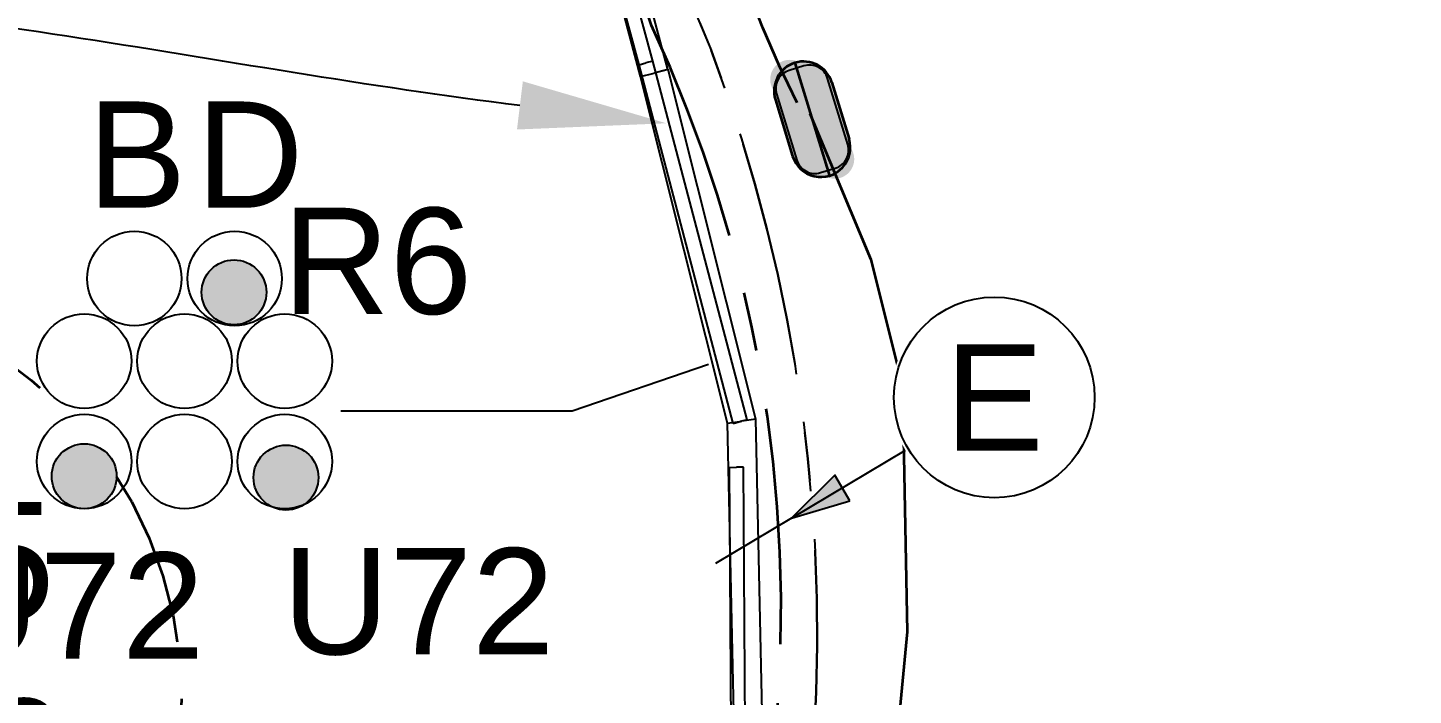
# Model space of a CAD drawing. Header units: metres. Extents: x 307635 to 308805, y 6256169 to 6257356.
# Drawn here: x 308113.19 to 308136.67, y 6256835.21 to 6256846.52 of the extents above; entities that cross this region are included whole.
import ezdxf
from ezdxf import colors
from ezdxf.entities.mleader import LeaderData, LeaderLine
from ezdxf.enums import TextEntityAlignment as Align
from ezdxf.math import Vec2, Vec3

# ---------------------------------------------------------------- set-up
doc = ezdxf.new("R2010")
doc.units = ezdxf.units.M
for name, pattern in [('Cable Exist UG', [7, 4, -1, 1, -1]), ('Dash', [5, 3, -2]), ('IE Trench LV', [6, 4, -2])]:
    doc.linetypes.add(name, pattern=pattern)
doc.layers.get('0').update_dxf_attribs({"color": 6})
doc.layers.get('Defpoints').update_dxf_attribs({"color": 250})
for name, color, linetype, lineweight in [('_User_HV_Exist', 1, 'Continuous', 35), ('_User_LV_Exist', 5, 'Continuous', 35), ('Mains_LV_SL_EXT', 135, 'Continuous', 25)]:
    doc.layers.add(name, color=color, linetype=linetype, lineweight=lineweight)
for name, color, linetype in [('Duct_SP_EXT', 30, 'Continuous'), ('Equip_SP_HV_NEW', 2, 'Continuous'), ('Notes_SP_NEW', 51, 'Continuous'), ('UG_Details_SP_MISC', 7, 'Continuous')]:
    doc.layers.add(name, color=color, linetype=linetype)
doc.styles.get("Standard").update_dxf_attribs({"font": 'arial.ttf'})
doc.linetypes.add('Cable New UG', pattern='A,5.5,-0.01,["X",Standard,S=1.8,R=0,X=0,Y=-0.94],-1.7', length=7.21)

# ---------------------------------------------------------------- blocks, each defined once
blk = doc.blocks.new('DUCT_EXT')
blk.add_circle((0, 0.8), 0.8)
at = {"flags": 1}
blk.add_attdef('Z', (0, 0), '', height=0.2, dxfattribs=at)
at = {"flags": 9}
for tag, p in [('DUCT_CODE', (0, 0)), ('XSECT_TYPE', (0, -0.2)), ('FB_REFERENCE', (0, -0.4)), ('STATE', (0, -0.6)), ('NOTES', (0, -0.8))]:
    blk.add_attdef(tag, text='', height=0.2, dxfattribs=at).set_placement(p, align=Align.MIDDLE_LEFT)
blk = doc.blocks.new('CABLE_LARGE_EXT')
h = blk.add_hatch(color=256)
edge = h.paths.add_edge_path()
edge.add_arc((0, 0.55), 0.55, 0, 360)
blk.add_circle((0, 0.55), 0.55)
at = {"flags": 1}
blk.add_attdef('Z', (0, 0), '', height=0.2, dxfattribs=at)
at = {"flags": 9}
for tag, p in [('COND_CODE', (0, 0)), ('FB_REFERENCE', (0, -0.2)), ('STATE', (0, -0.4)), ('XSECT_SIZE', (0, -0.6)), ('NOTES', (0, -0.8))]:
    blk.add_attdef(tag, text='', height=0.2, dxfattribs=at).set_placement(p, align=Align.MIDDLE_LEFT)
blk = doc.blocks.new('HV_STJ_NEW')
blk.add_hatch(color=256).paths.add_polyline_path([(0.586, -0.451, 0.414214), (0.906, -0.131, 1.036514), (0.586, 0.451), (-0.586, 0.451, 0.414214), (-0.906, 0.131, 1.036514), (-0.586, -0.451)])
blk.add_lwpolyline([(-0.906, 0.131), (-0.906, -0.131, 0.414214), (-0.586, -0.451), (0.586, -0.451, 0.414214), (0.906, -0.131), (0.906, 0.131, 0.414214), (0.586, 0.451), (-0.586, 0.451, 0.414214)], format="xyb", close=True)
for tag, flags, p in [('ORIENTATION', 9, (1.5, 0)), ('USAGE', 9, (1.5, -0.2)), ('LEGEND', 9, (1.5, -0.4)), ('OWNED_BY', 9, (1.5, -0.8)), ('NOTES', 9, (1.5, -0.6)), ('OPERATED_BY', 9, (1.5, -1)), ('MAINTAINED_BY', 9, (1.5, -1.2)), ('TYPE', 9, (1.5, -1.4)), ('OPERATING_VOLTAGE', 9, (1.5, -1.6)), ('CONSTRUCTED_VOLTAGE', 9, (1.5, -1.8)), ('Z', 1, (1.5, -2.2)), ('NUMBER_OF_PHASES', 9, (1.5, -2))]:
    blk.add_attdef(tag, text='', height=0.2, dxfattribs=dict(flags=flags)).set_placement(p, align=Align.MIDDLE_LEFT)
blk = doc.blocks.new('*U257')
at = {"layer": '_User_HV_Exist'}
h = blk.add_hatch(color=256, dxfattribs=at)
h.dxf.hatch_style = 1
h.paths.add_polyline_path([(-0.013, 0.707), (-0.707, -0.013, 1), (0.014, -0.707), (0.707, 0.013, 1)])
for p, q in [((-0.707, -0.013), (-0.013, 0.707)), ((0.014, -0.707), (0.707, 0.013))]:
    blk.add_line(p, q, dxfattribs=at)
at = {"layer": '_User_HV_Exist', "flags": 128}
blk.add_lwpolyline([(-0.693, -0.72), (0.694, 0.72)], dxfattribs=at)
at = {"layer": '_User_HV_Exist'}
blk.add_circle((0, 0), 0.0001, dxfattribs=at)
for centre, start, end in [((0.347, 0.36), 316.0908, 136.0908), ((-0.347, -0.36), 46.0794, 46.1023), ((0.347, 0.36), 226.0794, 226.1023), ((-0.347, -0.36), 136.0908, 316.0908)]:
    blk.add_arc(centre, 0.5, start, end, dxfattribs=at)
at = {"layer": 'Equip_SP_HV_NEW', "rotation": 46.0908369345251}
blk.add_blockref('HV_STJ_NEW', (0, 0), dxfattribs=at)
blk = doc.blocks.new('*U285')
h = blk.add_hatch(color=256)
h.dxf.hatch_style = 1
h.paths.add_polyline_path([(-2.45, -1.75), (-2.705, -1.32), (-3.437, -2.047)])
at = {"flags": 128}
blk.add_lwpolyline([(-2.45, -1.75), (-2.705, -1.32), (-3.437, -2.047), (-2.45, -1.75)], dxfattribs=at)
at = {"layer": 'Defpoints'}
blk.add_line((-3.437, -2.047), (-4.726, -2.814), dxfattribs=at)
blk.add_wipeout([(0, 1.75), (-0.021, 1.75), (-0.043, 1.749), (-0.064, 1.749), (-0.086, 1.748), (-0.107, 1.747), (-0.129, 1.745), (-0.15, 1.744), (-0.172, 1.742), (-0.193, 1.739), (-0.214, 1.737), (-0.236, 1.734), (-0.257, 1.731), (-0.278, 1.728), (-0.299, 1.724), (-0.32, 1.72), (-0.341, 1.716), (-0.362, 1.712), (-0.383, 1.707), (-0.404, 1.703), (-0.425, 1.698), (-0.446, 1.692), (-0.467, 1.687), (-0.487, 1.681), (-0.508, 1.675), (-0.529, 1.668), (-0.549, 1.662), (-0.569, 1.655), (-0.59, 1.648), (-0.61, 1.64), (-0.63, 1.633), (-0.65, 1.625), (-0.67, 1.617), (-0.689, 1.608), (-0.709, 1.6), (-0.729, 1.591), (-0.748, 1.582), (-0.768, 1.573), (-0.787, 1.563), (-0.806, 1.553), (-0.825, 1.543), (-0.844, 1.533), (-0.863, 1.523), (-0.881, 1.512), (-0.9, 1.501), (-0.918, 1.49), (-0.936, 1.478), (-0.954, 1.467), (-0.972, 1.455), (-0.99, 1.443), (-1.008, 1.431), (-1.025, 1.418), (-1.042, 1.406), (-1.06, 1.393), (-1.077, 1.38), (-1.094, 1.366), (-1.11, 1.353), (-1.127, 1.339), (-1.143, 1.325), (-1.159, 1.311), (-1.175, 1.297), (-1.191, 1.282), (-1.207, 1.267), (-1.222, 1.253), (-1.237, 1.237), (-1.253, 1.222), (-1.267, 1.207), (-1.282, 1.191), (-1.297, 1.175), (-1.311, 1.159), (-1.325, 1.143), (-1.339, 1.127), (-1.353, 1.11), (-1.366, 1.094), (-1.38, 1.077), (-1.393, 1.06), (-1.406, 1.042), (-1.418, 1.025), (-1.431, 1.008), (-1.443, 0.99), (-1.455, 0.972), (-1.467, 0.954), (-1.478, 0.936), (-1.49, 0.918), (-1.501, 0.9), (-1.512, 0.881), (-1.523, 0.863), (-1.533, 0.844), (-1.543, 0.825), (-1.553, 0.806), (-1.563, 0.787), (-1.573, 0.768), (-1.582, 0.748), (-1.591, 0.729), (-1.6, 0.709), (-1.608, 0.689), (-1.617, 0.67), (-1.625, 0.65), (-1.633, 0.63), (-1.64, 0.61), (-1.648, 0.59), (-1.655, 0.569), (-1.662, 0.549), (-1.668, 0.529), (-1.675, 0.508), (-1.681, 0.487), (-1.687, 0.467), (-1.692, 0.446), (-1.698, 0.425), (-1.703, 0.404), (-1.707, 0.383), (-1.712, 0.362), (-1.716, 0.341), (-1.72, 0.32), (-1.724, 0.299), (-1.728, 0.278), (-1.731, 0.257), (-1.734, 0.236), (-1.737, 0.214), (-1.739, 0.193), (-1.742, 0.172), (-1.744, 0.15), (-1.745, 0.129), (-1.747, 0.107), (-1.748, 0.086), (-1.749, 0.064), (-1.749, 0.043), (-1.75, 0.021), (-1.75, 0), (-1.75, -0.021), (-1.749, -0.043), (-1.749, -0.064), (-1.748, -0.086), (-1.747, -0.107), (-1.745, -0.129), (-1.744, -0.15), (-1.742, -0.172), (-1.739, -0.193), (-1.737, -0.214), (-1.734, -0.236), (-1.731, -0.257), (-1.728, -0.278), (-1.724, -0.299), (-1.72, -0.32), (-1.716, -0.341), (-1.712, -0.362), (-1.707, -0.383), (-1.703, -0.404), (-1.698, -0.425), (-1.692, -0.446), (-1.687, -0.467), (-1.681, -0.487), (-1.675, -0.508), (-1.668, -0.529), (-1.662, -0.549), (-1.655, -0.569), (-1.648, -0.59), (-1.64, -0.61), (-1.633, -0.63), (-1.625, -0.65), (-1.617, -0.67), (-1.608, -0.689), (-1.6, -0.709), (-1.591, -0.729), (-1.582, -0.748), (-1.573, -0.768), (-1.563, -0.787), (-1.553, -0.806), (-1.543, -0.825), (-1.533, -0.844), (-1.523, -0.863), (-1.512, -0.881), (-1.501, -0.9), (-1.49, -0.918), (-1.478, -0.936), (-1.467, -0.954), (-1.455, -0.972), (-1.443, -0.99), (-1.431, -1.008), (-1.418, -1.025), (-1.406, -1.042), (-1.393, -1.06), (-1.38, -1.077), (-1.366, -1.094), (-1.353, -1.11), (-1.339, -1.127), (-1.325, -1.143), (-1.311, -1.159), (-1.297, -1.175), (-1.282, -1.191), (-1.267, -1.207), (-1.253, -1.222), (-1.237, -1.237), (-1.222, -1.253), (-1.207, -1.267), (-1.191, -1.282), (-1.175, -1.297), (-1.159, -1.311), (-1.143, -1.325), (-1.127, -1.339), (-1.11, -1.353), (-1.094, -1.366), (-1.077, -1.38), (-1.06, -1.393), (-1.042, -1.406), (-1.025, -1.418), (-1.008, -1.431), (-0.99, -1.443), (-0.972, -1.455), (-0.954, -1.467), (-0.936, -1.478), (-0.918, -1.49), (-0.9, -1.501), (-0.881, -1.512), (-0.863, -1.523), (-0.844, -1.533), (-0.825, -1.543), (-0.806, -1.553), (-0.787, -1.563), (-0.768, -1.573), (-0.748, -1.582), (-0.729, -1.591), (-0.709, -1.6), (-0.689, -1.608), (-0.67, -1.617), (-0.65, -1.625), (-0.63, -1.633), (-0.61, -1.64), (-0.59, -1.648), (-0.569, -1.655), (-0.549, -1.662), (-0.529, -1.668), (-0.508, -1.675), (-0.487, -1.681), (-0.467, -1.687), (-0.446, -1.692), (-0.425, -1.698), (-0.404, -1.703), (-0.383, -1.707), (-0.362, -1.712), (-0.341, -1.716), (-0.32, -1.72), (-0.299, -1.724), (-0.278, -1.728), (-0.257, -1.731), (-0.236, -1.734), (-0.214, -1.737), (-0.193, -1.739), (-0.172, -1.742), (-0.15, -1.744), (-0.129, -1.745), (-0.107, -1.747), (-0.086, -1.748), (-0.064, -1.749), (-0.043, -1.749), (-0.021, -1.75), (0, -1.75), (0.021, -1.75), (0.043, -1.749), (0.064, -1.749), (0.086, -1.748), (0.107, -1.747), (0.129, -1.745), (0.15, -1.744), (0.172, -1.742), (0.193, -1.739), (0.214, -1.737), (0.236, -1.734), (0.257, -1.731), (0.278, -1.728), (0.299, -1.724), (0.32, -1.72), (0.341, -1.716), (0.362, -1.712), (0.383, -1.707), (0.404, -1.703), (0.425, -1.698), (0.446, -1.692), (0.467, -1.687), (0.487, -1.681), (0.508, -1.675), (0.529, -1.668), (0.549, -1.662), (0.569, -1.655), (0.59, -1.648), (0.61, -1.64), (0.63, -1.633), (0.65, -1.625), (0.67, -1.617), (0.689, -1.608), (0.709, -1.6), (0.729, -1.591), (0.748, -1.582), (0.768, -1.573), (0.787, -1.563), (0.806, -1.553), (0.825, -1.543), (0.844, -1.533), (0.863, -1.523), (0.881, -1.512), (0.9, -1.501), (0.918, -1.49), (0.936, -1.478), (0.954, -1.467), (0.972, -1.455), (0.99, -1.443), (1.008, -1.431), (1.025, -1.418), (1.042, -1.406), (1.06, -1.393), (1.077, -1.38), (1.094, -1.366), (1.11, -1.353), (1.127, -1.339), (1.143, -1.325), (1.159, -1.311), (1.175, -1.297), (1.191, -1.282), (1.207, -1.267), (1.222, -1.253), (1.237, -1.237), (1.253, -1.222), (1.267, -1.207), (1.282, -1.191), (1.297, -1.175), (1.311, -1.159), (1.325, -1.143), (1.339, -1.127), (1.353, -1.11), (1.366, -1.094), (1.38, -1.077), (1.393, -1.06), (1.406, -1.042), (1.418, -1.025), (1.431, -1.008), (1.443, -0.99), (1.455, -0.972), (1.467, -0.954), (1.478, -0.936), (1.49, -0.918), (1.501, -0.9), (1.512, -0.881), (1.523, -0.863), (1.533, -0.844), (1.543, -0.825), (1.553, -0.806), (1.563, -0.787), (1.573, -0.768), (1.582, -0.748), (1.591, -0.729), (1.6, -0.709), (1.608, -0.689), (1.617, -0.67), (1.625, -0.65), (1.633, -0.63), (1.64, -0.61), (1.648, -0.59), (1.655, -0.569), (1.662, -0.549), (1.668, -0.529), (1.675, -0.508), (1.681, -0.487), (1.687, -0.467), (1.692, -0.446), (1.698, -0.425), (1.703, -0.404), (1.707, -0.383), (1.712, -0.362), (1.716, -0.341), (1.72, -0.32), (1.724, -0.299), (1.728, -0.278), (1.731, -0.257), (1.734, -0.236), (1.737, -0.214), (1.739, -0.193), (1.742, -0.172), (1.744, -0.15), (1.745, -0.129), (1.747, -0.107), (1.748, -0.086), (1.749, -0.064), (1.749, -0.043), (1.75, -0.021), (1.75, 0), (1.75, 0.021), (1.749, 0.043), (1.749, 0.064), (1.748, 0.086), (1.747, 0.107), (1.745, 0.129), (1.744, 0.15), (1.742, 0.172), (1.739, 0.193), (1.737, 0.214), (1.734, 0.236), (1.731, 0.257), (1.728, 0.278), (1.724, 0.299), (1.72, 0.32), (1.716, 0.341), (1.712, 0.362), (1.707, 0.383), (1.703, 0.404), (1.698, 0.425), (1.692, 0.446), (1.687, 0.467), (1.681, 0.487), (1.675, 0.508), (1.668, 0.529), (1.662, 0.549), (1.655, 0.569), (1.648, 0.59), (1.64, 0.61), (1.633, 0.63), (1.625, 0.65), (1.617, 0.67), (1.608, 0.689), (1.6, 0.709), (1.591, 0.729), (1.582, 0.748), (1.573, 0.768), (1.563, 0.787), (1.553, 0.806), (1.543, 0.825), (1.533, 0.844), (1.523, 0.863), (1.512, 0.881), (1.501, 0.9), (1.49, 0.918), (1.478, 0.936), (1.467, 0.954), (1.455, 0.972), (1.443, 0.99), (1.431, 1.008), (1.418, 1.025), (1.406, 1.042), (1.393, 1.06), (1.38, 1.077), (1.366, 1.094), (1.353, 1.11), (1.339, 1.127), (1.325, 1.143), (1.311, 1.159), (1.297, 1.175), (1.282, 1.191), (1.267, 1.207), (1.253, 1.222), (1.237, 1.237), (1.222, 1.253), (1.207, 1.267), (1.191, 1.282), (1.175, 1.297), (1.159, 1.311), (1.143, 1.325), (1.127, 1.339), (1.11, 1.353), (1.094, 1.366), (1.077, 1.38), (1.06, 1.393), (1.042, 1.406), (1.025, 1.418), (1.008, 1.431), (0.99, 1.443), (0.972, 1.455), (0.954, 1.467), (0.936, 1.478), (0.918, 1.49), (0.9, 1.501), (0.881, 1.512), (0.863, 1.523), (0.844, 1.533), (0.825, 1.543), (0.806, 1.553), (0.787, 1.563), (0.768, 1.573), (0.748, 1.582), (0.729, 1.591), (0.709, 1.6), (0.689, 1.608), (0.67, 1.617), (0.65, 1.625), (0.63, 1.633), (0.61, 1.64), (0.59, 1.648), (0.569, 1.655), (0.549, 1.662), (0.529, 1.668), (0.508, 1.675), (0.487, 1.681), (0.467, 1.687), (0.446, 1.692), (0.425, 1.698), (0.404, 1.703), (0.383, 1.707), (0.362, 1.712), (0.341, 1.716), (0.32, 1.72), (0.299, 1.724), (0.278, 1.728), (0.257, 1.731), (0.236, 1.734), (0.214, 1.737), (0.193, 1.739), (0.172, 1.742), (0.15, 1.744), (0.129, 1.745), (0.107, 1.747), (0.086, 1.748), (0.064, 1.749), (0.043, 1.749), (0.021, 1.75)])
blk.add_line((-3.437, -2.047), (-1.504, -0.895))
blk.add_circle((0, 0), 1.7)
at = {"width": 0.9}
blk.add_attdef('CODE', text='', height=1.8, dxfattribs=at).set_placement((0, 0), align=Align.MIDDLE_CENTER)
at = {"flags": 1}
blk.add_attdef('Z', (0, 0), '', height=0.2, dxfattribs=at)

msp = doc.modelspace()

# ---------------------------------------------------------------- linework, layer by layer
at = {"layer": '_User_HV_Exist', "linetype": 'Cable Exist UG', "flags": 128}
for points in [[(308126.227, 6256845.248, 0.085608), (308126.227, 6256845.248, -0.147374), (308124.344, 6256856.028, -0.147326), (308129.108, 6256867.438, 0.133513), (308137.678, 6256881.884), (308138.673, 6256893.944)], [(308110.879, 6256775.019), (308117.008, 6256805.123), (308124.623, 6256828.994), (308125.858, 6256834.545, 0.132818), (308123.758, 6256846.56, -0.177485), (308123.758, 6256862.19, -0.121892), (308129.762, 6256870.613, 0.041857), (308134.51, 6256878.317), (308135.234, 6256880.437), (308136.438, 6256887.265)]]:
    msp.add_lwpolyline(points, format="xyb", dxfattribs=at)
at = {"layer": '_User_HV_Exist', "linetype": 'Cable New UG', "flags": 128}
msp.add_lwpolyline([(308126.445, 6256845.066), (308127.476, 6256842.593), (308128.012, 6256840.45), (308128.094, 6256836.287), (308127.847, 6256833.732), (308127.806, 6256830.971), (308131.299, 6256830.377), (308154.657, 6256825.412), (308151.899, 6256808.611), (308166.567, 6256806.102)], dxfattribs=at)
at = {"layer": '_User_LV_Exist', "linetype": 'Cable Exist UG', "lineweight": -2, "flags": 128}
msp.add_lwpolyline([(308122.464, 6256858.277), (308123.17, 6256856.334), (308123.17, 6256856.334, 0.128323), (308124.768, 6256846.141), (308124.768, 6256846.141, -0.113255), (308126.451, 6256833.675), (308126.451, 6256833.675), (308126.145, 6256830.618), (308126.052, 6256830.307), (308125.892, 6256830.039)], format="xyb", dxfattribs=at)
at = {"layer": '_User_LV_Exist', "linetype": 'Dash'}
msp.add_circle((308108.795, 6256835.15), 7, dxfattribs=at)
at = {"layer": 'Duct_SP_EXT'}
for p, q in [((308123.574, 6256845.691), (308121.927, 6256851.854)), ((308124.038, 6256845.812), (308122.409, 6256851.908)), ((308123.573, 6256845.693), (308123.806, 6256845.752)), ((308125.049, 6256839.822), (308123.573, 6256845.693)), ((308123.573, 6256845.693), (308123.574, 6256845.691)), ((308123.574, 6256845.691), (308123.806, 6256845.752)), ((308124.038, 6256845.812), (308123.806, 6256845.752)), ((308124.039, 6256845.81), (308123.806, 6256845.752)), ((308124.039, 6256845.81), (308124.038, 6256845.812)), ((308125.528, 6256839.886), (308124.039, 6256845.81)), ((308125.049, 6256839.822), (308125.289, 6256839.854)), ((308125.178, 6256833.783), (308125.049, 6256839.822)), ((308125.528, 6256839.886), (308125.289, 6256839.854)), ((308125.658, 6256833.764), (308125.528, 6256839.886))]:
    msp.add_line(p, q, dxfattribs=at)
msp.add_lwpolyline([(308118.496, 6256840.031), (308122.417, 6256840.031), (308124.725, 6256840.82)], dxfattribs=at)
at = {"layer": 'Mains_LV_SL_EXT', "linetype": 'Cable Exist UG'}
msp.add_lwpolyline([(308122.464, 6256858.277), (308123.17, 6256856.334), (308123.17, 6256856.334, 0.128323), (308124.768, 6256846.141), (308124.768, 6256846.141, -0.113255), (308126.451, 6256833.675), (308126.451, 6256833.675), (308126.145, 6256830.618), (308126.052, 6256830.307), (308125.892, 6256830.039)], format="xyb", dxfattribs=at)
at = {"layer": 'UG_Details_SP_MISC'}
for p, q in [((308123.549, 6256845.893), (308122.215, 6256850.862)), ((308123.781, 6256845.954), (308122.451, 6256850.909)), ((308123.549, 6256845.893), (308123.665, 6256845.924)), ((308123.781, 6256845.954), (308123.665, 6256845.924)), ((308125.378, 6256839.878), (308123.781, 6256845.954)), ((308125.145, 6256839.817), (308123.549, 6256845.893)), ((308125.145, 6256839.817), (308125.261, 6256839.848)), ((308125.378, 6256839.878), (308125.261, 6256839.848)), ((308125.079, 6256839.072), (308125.199, 6256839.073)), ((308125.125, 6256831.873), (308125.079, 6256839.072)), ((308125.319, 6256839.074), (308125.199, 6256839.073)), ((308125.365, 6256831.859), (308125.319, 6256839.074))]:
    msp.add_line(p, q, dxfattribs=at)

# ---------------------------------------------------------------- block references
at = {"layer": '_User_HV_Exist', "linetype": 'IE Trench LV', "rotation": 240.924509664531}
msp.add_blockref('*U257', (308126.483, 6256844.969), dxfattribs=at)
at = {"layer": 'Duct_SP_EXT'}
for name, p in [('DUCT_EXT', (308114.995, 6256841.471)), ('DUCT_EXT', (308116.695, 6256841.471)), ('CABLE_LARGE_EXT', (308116.684, 6256841.487)), ('DUCT_EXT', (308114.145, 6256840.071)), ('DUCT_EXT', (308115.845, 6256840.071)), ('DUCT_EXT', (308117.545, 6256840.071)), ('DUCT_EXT', (308114.145, 6256838.371)), ('DUCT_EXT', (308115.845, 6256838.371)), ('DUCT_EXT', (308117.545, 6256838.371)), ('CABLE_LARGE_EXT', (308114.145, 6256838.371)), ('CABLE_LARGE_EXT', (308117.565, 6256838.348))]:
    msp.add_blockref(name, p, dxfattribs=at)

# ---------------------------------------------------------------- texts
at = {"layer": '_User_LV_Exist', "insert": (308108.795, 6256834.15), "char_height": 2, "attachment_point": 5}
msp.add_mtext('{\\T0.8;L226385\\PC806496\\PPE}', dxfattribs=at)
at = {"layer": 'Duct_SP_EXT'}
for s, p in [('B', (308114.199, 6256843.471)), ('D', (308116.045, 6256843.471)), ('R6', (308117.506, 6256841.67)), ('U72', (308117.503, 6256835.904)), ('U72', (308111.57, 6256835.829))]:
    msp.add_text(s, height=1.8, dxfattribs=at).set_placement(p)

# ---------------------------------------------------------------- leaders
at = {"layer": '_User_HV_Exist'}
ml = msp.add_multileader_mtext('Standard', dxfattribs=at)
ml.set_content('HV STJ', color=256)
ml.set_leader_properties()
ml.build(insert=Vec2(0, 0))
ml.multileader.update_dxf_attribs({"leader_type": 2, "has_text_frame": 1, "text_left_attachment_type": 2, "text_right_attachment_type": 2, "dogleg_length": 0.01, "arrow_head_size": 2.5})
ctx = ml.context
ctx.base_point, ctx.char_height, ctx.arrow_head_size, ctx.landing_gap_size, ctx.plane_origin = Vec3(308092.663, 6256847.079), 2.5, 2.5, 1, Vec3(308080.232, 6256855.071)
ctx.left_attachment, ctx.right_attachment, ctx.text_align_type = 2, 2, 2
notes = []
notes.append((ctx, [(1, (1, 1, 0), (308106.153, 6256847.079), (-1, 0), 0.01, [(0, [(308124.011, 6256844.901)], 0, [])])]))
ctx.mtext.insert, ctx.mtext.alignment, ctx.mtext.flow_direction = Vec3(308105.143, 6256848.371), 3, 5
for ctx, leaders in notes:
    for number, flags, end, landing, length, lines in leaders:
        leader = LeaderData()
        leader.index, (leader.has_last_leader_line, leader.has_dogleg_vector, leader.attachment_direction) = number, flags
        leader.last_leader_point, leader.dogleg_vector, leader.dogleg_length = Vec3(end), Vec3(landing), length
        for number, points, colour, breaks in lines:
            line = LeaderLine()
            line.index, line.vertices, line.color, line.breaks = number, Vec3.list(points), colors.encode_raw_color(colour), breaks
            leader.lines.append(line)
        ctx.leaders.append(leader)

# ---------------------------------------------------------------- next in the draw order: block references
at = {"layer": 'Notes_SP_NEW'}
ref = msp.add_blockref('*U285', (308129.569, 6256840.257), dxfattribs=at)
ref.add_attrib('CODE', 'E', dxfattribs={"layer": '0', "height": 1.8}).set_placement((308129.569, 6256840.257), align=Align.MIDDLE_CENTER)

doc.saveas('drawing.dxf')
